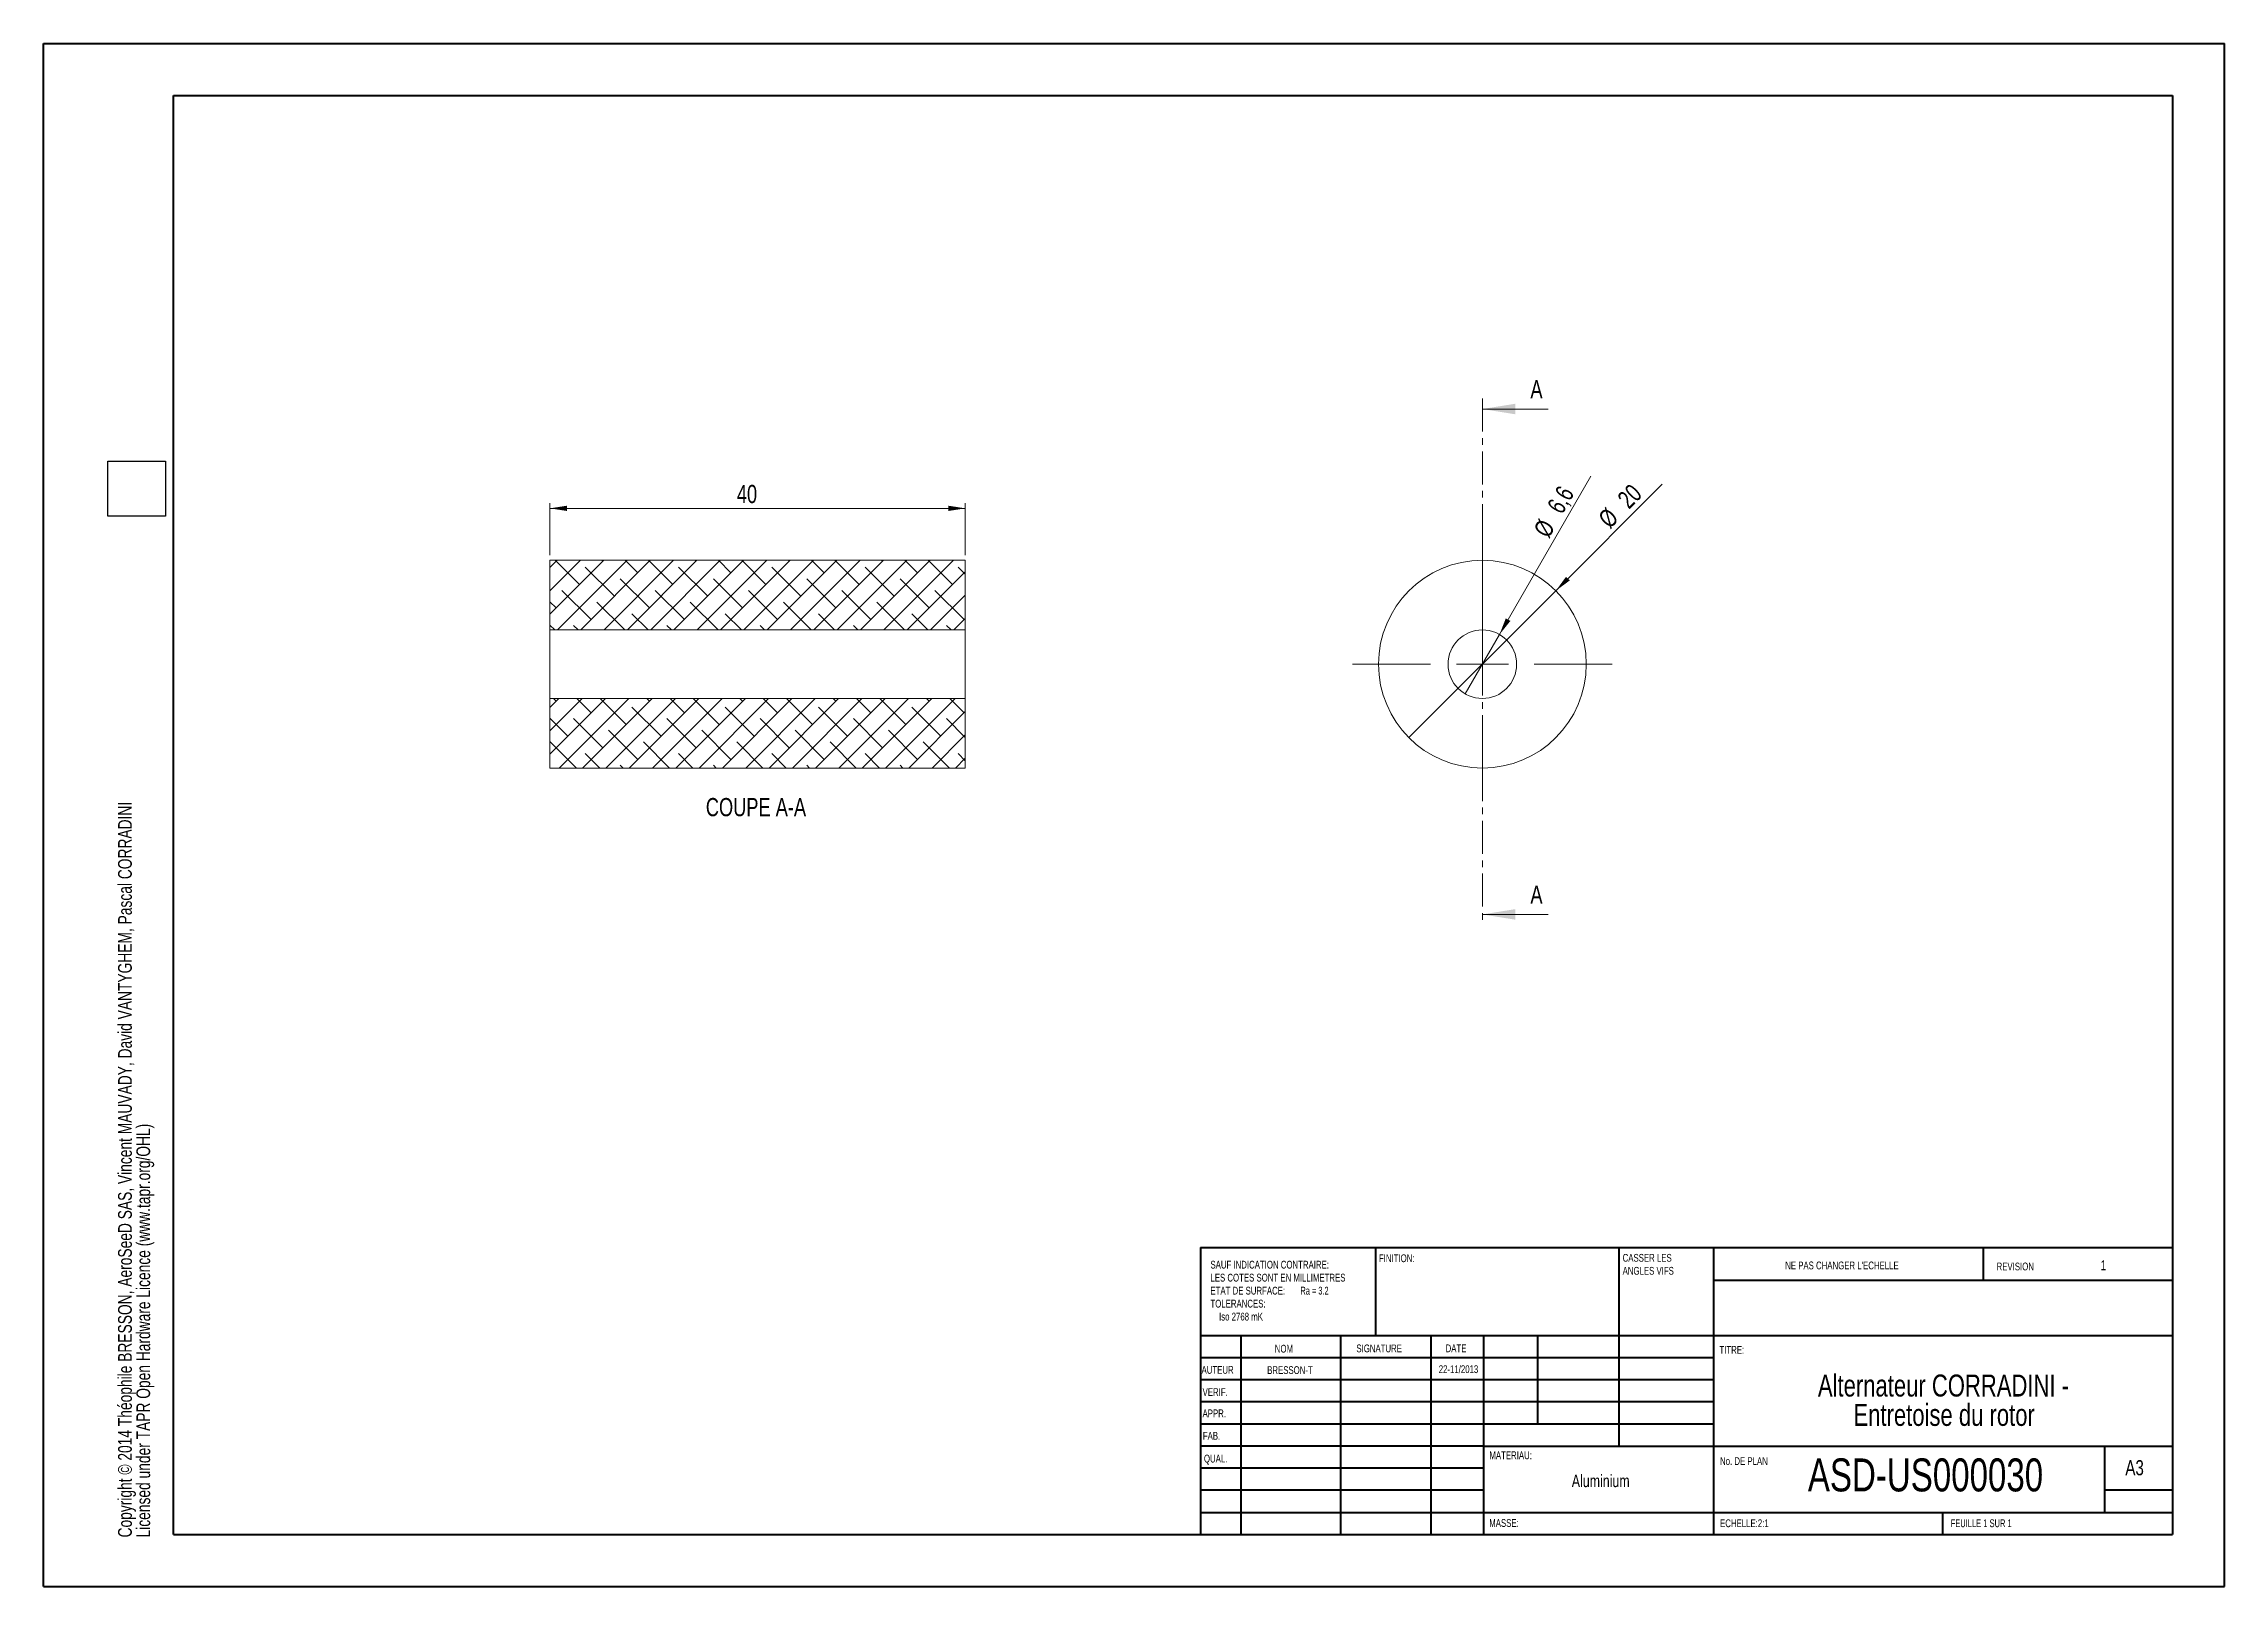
# Model space of a CAD drawing. Header units: millimetres. Extents: x 0 to 420, y 0 to 297.
import ezdxf

# ---------------------------------------------------------------- set-up
doc = ezdxf.new("R2010")
doc.units = ezdxf.units.MM
doc.linetypes.add('CENTER', pattern=[10.16, 6.35, -1.27, 1.27, -1.27])
doc.styles.add('SLDTEXTSTYLE0', font='TXT', dxfattribs={"width": 0.75})
doc.styles.add('SLDTEXTSTYLE1', font='TXT', dxfattribs={"width": 0.7})
doc.styles.add('SLDTEXTSTYLE2', font='TXT', dxfattribs={"width": 0.6875})
doc.dimstyles.new('SLDDIMSTYLE0', dxfattribs={"dimtxt": 3.5, "dimasz": 3.302, "dimexe": 0, "dimexo": 0.0625, "dimgap": 0.875, "dimtad": 1, "dimlfac": 0.5, "dimrnd": 1e-09, "dimzin": 12, "dimdsep": 46, "dimtxsty": 'SLDTEXTSTYLE0', "dimblk1": 'NONE', "dimsah": 1, "dimcen": 0, "dimadec": 0, "dimazin": 3, "dimtfac": 1, "dimtmove": 0, "dimatfit": 3, "dimldrblk": 'NONE', "dimfxl": 1, "dimfrac": 2, "dimtolj": 1, "dimtzin": 12, "dimarcsym": 0})
doc.dimstyles.new('SLDDIMSTYLE1', dxfattribs={"dimtxt": 3.5, "dimasz": 3.302, "dimexe": 0, "dimexo": 0.0625, "dimgap": 0.875, "dimtad": 1, "dimlfac": 0.5, "dimrnd": 1e-09, "dimzin": 12, "dimdsep": 46, "dimtxsty": 'SLDTEXTSTYLE0', "dimsah": 1, "dimcen": 0.09, "dimadec": 0, "dimazin": 3, "dimtfac": 1, "dimtofl": 0, "dimtmove": 0, "dimatfit": 3, "dimfxl": 1, "dimfrac": 2, "dimtolj": 1, "dimtzin": 12, "dimarcsym": 0})
picture_1 = doc.add_image_def('image1.bmp', size_in_pixel=(400, 420))

# ---------------------------------------------------------------- blocks, each defined once
blk = doc.blocks.new('SW_NOTE_0')
at = {"color": 0, "linetype": 'Continuous', "lineweight": 0, "char_height": 2.6458, "attachment_point": 1, "rotation": 90, "style": 'SLDTEXTSTYLE0'}
for s, insert in [('Copyright © 2014 Théophile BRESSON, AeroSeeD SAS, Vincent MAUVADY, David VANTYGHEM, Pascal CORRADINI', (-3.41, 0)), ('Licensed under TAPR Open Hardware Licence (www.tapr.org/OHL)', (0.12, 0))]:
    blk.add_mtext(s, dxfattribs=dict(at, insert=insert))
blk = doc.blocks.new('SW_NOTE_1')
at = {"color": 0, "linetype": 'Continuous', "lineweight": 0, "char_height": 4.2333, "attachment_point": 2, "style": 'SLDTEXTSTYLE0'}
for s, insert in [('Alternateur CORRADINI -', (33.01, 5.46)), ('Entretoise du rotor', (33.14, -0.19))]:
    blk.add_mtext(s, dxfattribs=dict(at, insert=insert))
blk = doc.blocks.new('SW_NOTE_2')
at = {"color": 0, "linetype": 'Continuous', "lineweight": 0, "char_height": 1.5, "attachment_point": 1, "style": 'SLDTEXTSTYLE0'}
for s, insert in [('CASSER LES', (0, 1.93)), ('ANGLES VIFS', (0, -0.57))]:
    blk.add_mtext(s, dxfattribs=dict(at, insert=insert))
blk = doc.blocks.new('SW_NOTE_3')
at = {"color": 0, "linetype": 'Continuous', "lineweight": 0, "char_height": 1.5, "attachment_point": 1}
for s, insert, style in [('SAUF INDICATION CONTRAIRE:', (0, 1.93), 'SLDTEXTSTYLE0'), ('LES COTES SONT EN MILLIMETRES', (0, -0.57), 'SLDTEXTSTYLE0'), ('ETAT DE SURFACE:', (0, -3.07), 'SLDTEXTSTYLE0'), ('Ra = 3.2', (17.33, -3.07), 'SLDTEXTSTYLE2'), ('TOLERANCES:', (0, -5.57), 'SLDTEXTSTYLE0'), ('Iso 2768 mK', (1.66, -8.07), 'SLDTEXTSTYLE0')]:
    blk.add_mtext(s, dxfattribs=dict(at, insert=insert, style=style))
blk = doc.blocks.new('*D6')
at = {"color": 7, "linetype": 'Continuous', "lineweight": 0}
for q in [(311.81, 212.38), (263.03, 163.61)]:
    blk.add_line((291.32, 191.89), q, dxfattribs=at)
blk.add_solid([(291.32, 191.89), (294.01, 193.87), (293.29, 194.58)], dxfattribs=at)
at = {"color": 7, "linetype": 'Continuous', "lineweight": 0, "char_height": 3.5, "attachment_point": 1, "rotation": 45, "style": 'SLDTEXTSTYLE0'}
for s, insert in [('20', (302.92, 209.94, -39.8)), ('%%c', (299.22, 206.17, -39.8))]:
    blk.add_mtext(s, dxfattribs=dict(at, insert=insert))
blk = doc.blocks.new('_NONE')
blk = doc.blocks.new('*D7')
at = {"color": 7, "linetype": 'Continuous', "lineweight": 0}
for q in [(298.09, 213.97), (273.87, 172.03)]:
    blk.add_line((280.47, 183.46), q, dxfattribs=at)
blk.add_solid([(280.47, 183.46), (282.57, 186.07), (281.69, 186.58)], dxfattribs=at)
at = {"color": 7, "linetype": 'Continuous', "lineweight": 0, "char_height": 3.5, "attachment_point": 1, "rotation": 60, "style": 'SLDTEXTSTYLE0'}
for s, insert in [('6,6', (289.49, 208.18, -39.8)), ('%%c', (286.89, 203.58, -39.8))]:
    blk.add_mtext(s, dxfattribs=dict(at, insert=insert))
blk = doc.blocks.new('SW_CENTERMARKSYMBOL_0')
at = {"color": 0, "linetype": 'Continuous', "lineweight": 0}
for p, q in [((0, 10), (0, 25)), ((0, 0), (0, 5)), ((-10, 0), (-25, 0)), ((0, 0), (-5, 0)), ((0, 0), (0, -5)), ((0, 0), (5, 0)), ((10, 0), (25, 0)), ((0, -10), (0, -25))]:
    blk.add_line(p, q, dxfattribs=at)
blk = doc.blocks.new('*D9')
at = {"color": 7, "linetype": 'Continuous', "lineweight": 0}
for p, q in [((97.59, 198.75), (97.59, 208.75)), ((177.59, 207.75), (97.59, 207.75)), ((177.59, 198.75), (177.59, 208.75))]:
    blk.add_line(p, q, dxfattribs=at)
for points in [[(97.59, 207.75), (100.9, 207.24), (100.9, 208.26)], [(177.59, 207.75), (174.29, 208.26), (174.29, 207.24)]]:
    blk.add_solid(points, dxfattribs=at)
at = {"color": 7, "linetype": 'Continuous', "lineweight": 0, "insert": (133.59, 212.26, 10.2), "char_height": 3.5, "attachment_point": 1, "style": 'SLDTEXTSTYLE0'}
blk.add_mtext('40', dxfattribs=at)

msp = doc.modelspace()

# ---------------------------------------------------------------- hatches: boundary and pattern name
at = {"linetype": 'Continuous', "lineweight": 0}
h = msp.add_hatch(dxfattribs=at)
h.set_pattern_fill('ANSI38', style=0)
h.paths.add_polyline_path([(177.594, 184.348), (177.594, 197.748), (97.594, 197.748), (97.594, 184.348)], flags=0)
h = msp.add_hatch(dxfattribs=at)
h.set_pattern_fill('ANSI38', style=0)
h.paths.add_polyline_path([(97.594, 171.148), (97.594, 157.748), (177.594, 157.748), (177.594, 171.148)], flags=0)

# ---------------------------------------------------------------- linework, layer by layer
at = {"color": 7, "linetype": 'Continuous', "lineweight": 40}
for p, q in [((0.079, 0.215), (0.079, 297.215)), ((0.079, 297.215), (420.079, 297.215)), ((420.079, 0.215), (420.079, 297.215)), ((25.079, 10.215), (25.079, 287.215)), ((25.079, 287.215), (410.079, 287.215)), ((410.079, 287.215), (410.079, 10.215)), ((222.879, 65.465), (410.079, 65.465)), ((222.879, 65.465), (222.879, 10.215)), ((256.679, 48.465), (256.679, 65.465)), ((303.479, 65.465), (303.479, 27.215)), ((321.679, 65.465), (321.679, 10.215)), ((373.679, 59.09), (373.679, 65.465)), ((410.079, 59.09), (321.679, 59.09)), ((410.079, 48.465), (222.879, 48.465)), ((230.679, 48.465), (230.679, 10.215)), ((249.87, 48.465), (249.87, 10.215)), ((267.278, 48.465), (267.278, 10.215)), ((277.479, 10.215), (277.479, 48.465)), ((287.879, 31.465), (287.879, 48.465)), ((321.679, 44.215), (222.879, 44.215)), ((321.679, 39.965), (222.879, 39.965)), ((321.679, 35.715), (222.879, 35.715)), ((321.679, 31.465), (222.879, 31.465)), ((277.479, 27.215), (222.879, 27.215)), ((277.479, 27.215), (410.079, 27.215)), ((397.079, 14.465), (397.079, 27.215)), ((277.479, 22.965), (222.879, 22.965)), ((277.479, 18.715), (222.879, 18.715)), ((410.079, 18.715), (397.079, 18.715)), ((222.879, 14.465), (410.079, 14.465)), ((365.879, 10.215), (365.879, 14.465)), ((25.079, 10.215), (410.079, 10.215)), ((0.079, 0.215), (420.079, 0.215))]:
    msp.add_line(p, q, dxfattribs=at)
at = {"color": 7, "linetype": 'CENTER', "lineweight": 0}
msp.add_line((277.175, 228.872), (277.175, 127.575), dxfattribs=at)
at = {"color": 7, "linetype": 'Continuous', "lineweight": 0}
for p, q in [((289.875, 226.872), (277.175, 226.872)), ((289.875, 129.575), (277.175, 129.575))]:
    msp.add_line(p, q, dxfattribs=at)
at = {"color": 7, "linetype": 'Continuous', "lineweight": 15}
for p, q in [((177.594, 197.748), (97.594, 197.748)), ((97.594, 184.348), (97.594, 197.748)), ((177.594, 184.348), (177.594, 197.748)), ((177.594, 184.348), (97.594, 184.348)), ((97.594, 184.348), (97.594, 171.148)), ((177.594, 184.348), (177.594, 171.148)), ((97.594, 171.148), (177.594, 171.148)), ((97.594, 157.748), (97.594, 171.148)), ((177.594, 157.748), (177.594, 171.148)), ((97.594, 157.748), (177.594, 157.748))]:
    msp.add_line(p, q, dxfattribs=at)
for radius in [20, 6.6]:
    msp.add_circle((277.175, 177.748), radius, dxfattribs=at)
at = {"color": 7, "linetype": 'Continuous', "lineweight": 0}
for points in [[(277.175, 226.872), (283.525, 225.856), (283.525, 227.888)], [(277.175, 129.575), (283.525, 128.559), (283.525, 130.591)]]:
    msp.add_solid(points, dxfattribs=at)

# ---------------------------------------------------------------- block references
for name, p in [('SW_CENTERMARKSYMBOL_0', (277.175, 177.748)), ('SW_NOTE_0', (17.829, 9.633)), ('SW_NOTE_2', (304.188, 62.284)), ('SW_NOTE_3', (224.804, 60.966)), ('SW_NOTE_1', (332.968, 35.534))]:
    msp.add_blockref(name, p, dxfattribs=at)

# ---------------------------------------------------------------- texts
at = {"color": 7, "linetype": 'Continuous', "char_height": 3.5, "attachment_point": 1, "style": 'SLDTEXTSTYLE0'}
for insert in [(286.424, 232.429), (286.424, 135.132)]:
    msp.add_mtext('A', dxfattribs=dict(at, insert=insert))
at = {"color": 7, "linetype": 'Continuous', "lineweight": 0}
for s, insert, char_height, attachment_point, style in [('COUPE A-A', (137.27, 151.984), 3.5, 2, 'SLDTEXTSTYLE0'), ('FINITION:', (257.25, 64.134), 1.5, 1, 'SLDTEXTSTYLE0'), ("NE PAS CHANGER L'ECHELLE", (335.493, 62.748), 1.5, 1, 'SLDTEXTSTYLE0'), ('REVISION', (376.206, 62.55), 1.5, 1, 'SLDTEXTSTYLE0'), ('1', (396.789, 62.99), 1.905, 2, 'SLDTEXTSTYLE0'), ('NOM', (237.201, 46.716), 1.5, 1, 'SLDTEXTSTYLE0'), ('SIGNATURE', (252.912, 46.777), 1.5, 1, 'SLDTEXTSTYLE0'), ('DATE', (270.094, 46.791), 1.5, 1, 'SLDTEXTSTYLE0'), ('TITRE:', (322.835, 46.493), 1.5, 1, 'SLDTEXTSTYLE0'), ('AUTEUR', (223.091, 42.644), 1.5, 1, 'SLDTEXTSTYLE0'), ('BRESSON-T', (240.114, 42.598), 1.4986, 2, 'SLDTEXTSTYLE0'), ('22-11/2013', (272.576, 42.774), 1.4986, 2, 'SLDTEXTSTYLE0'), ('VERIF.', (223.289, 38.369), 1.5, 1, 'SLDTEXTSTYLE0'), ('APPR.', (223.281, 34.279), 1.5, 1, 'SLDTEXTSTYLE0'), ('FAB.', (223.334, 29.948), 1.5, 1, 'SLDTEXTSTYLE0'), ('QUAL.', (223.548, 25.564), 1.5, 1, 'SLDTEXTSTYLE0'), ('MATERIAU:', (278.525, 26.201), 1.5, 1, 'SLDTEXTSTYLE0'), ('Aluminium', (299.965, 21.7), 2.3813, 2, 'SLDTEXTSTYLE0'), ('No. DE PLAN', (322.953, 25.083), 1.5, 1, 'SLDTEXTSTYLE0'), ('ASD-US000030', (362.516, 24.847), 6.35, 2, 'SLDTEXTSTYLE0'), ('A3', (401, 24.515), 2.9104, 1, 'SLDTEXTSTYLE0'), ('MASSE:', (278.497, 13.164), 1.4986, 1, 'SLDTEXTSTYLE0'), ('ECHELLE:2:1', (322.953, 13.115), 1.5, 1, 'SLDTEXTSTYLE0'), ('FEUILLE 1 SUR 1', (367.357, 13.115), 1.5, 1, 'SLDTEXTSTYLE1')]:
    msp.add_mtext(s, dxfattribs=dict(at, insert=insert, char_height=char_height, attachment_point=attachment_point, style=style))

# ---------------------------------------------------------------- dimensions: what is measured, and where the dimension line sits
dim = msp.add_linear_dim(base=(97.594, 207.748), p1=(177.594, 197.748), p2=(97.594, 197.748), dimstyle='SLDDIMSTYLE1', dxfattribs=at)
dim.commit()
dim.dimension.update_dxf_attribs({"geometry": '*D9', "text_midpoint": (137.594, 207.748), "dimtype": 160})
for p1, p2, picture, middle in [((263.033, 163.606), (291.317, 191.89), '*D6', (307.175, 207.748)), ((273.875, 172.032), (280.475, 183.464), '*D7', (294.495, 207.748))]:
    dim = msp.add_diameter_dim_2p(p1=p1, p2=p2, dimstyle='SLDDIMSTYLE0', dxfattribs=at)
    dim.commit()
    dim.dimension.update_dxf_attribs({"geometry": picture, "text_midpoint": middle, "dimtype": 163})

# ---------------------------------------------------------------- pictures from other files: only their frames are drawn
image = msp.add_image(picture_1, insert=(23.537, 206.269), size_in_units=(10.533, 11.06), rotation=90)
image.dxf.flags = 7

doc.saveas('drawing.dxf')
